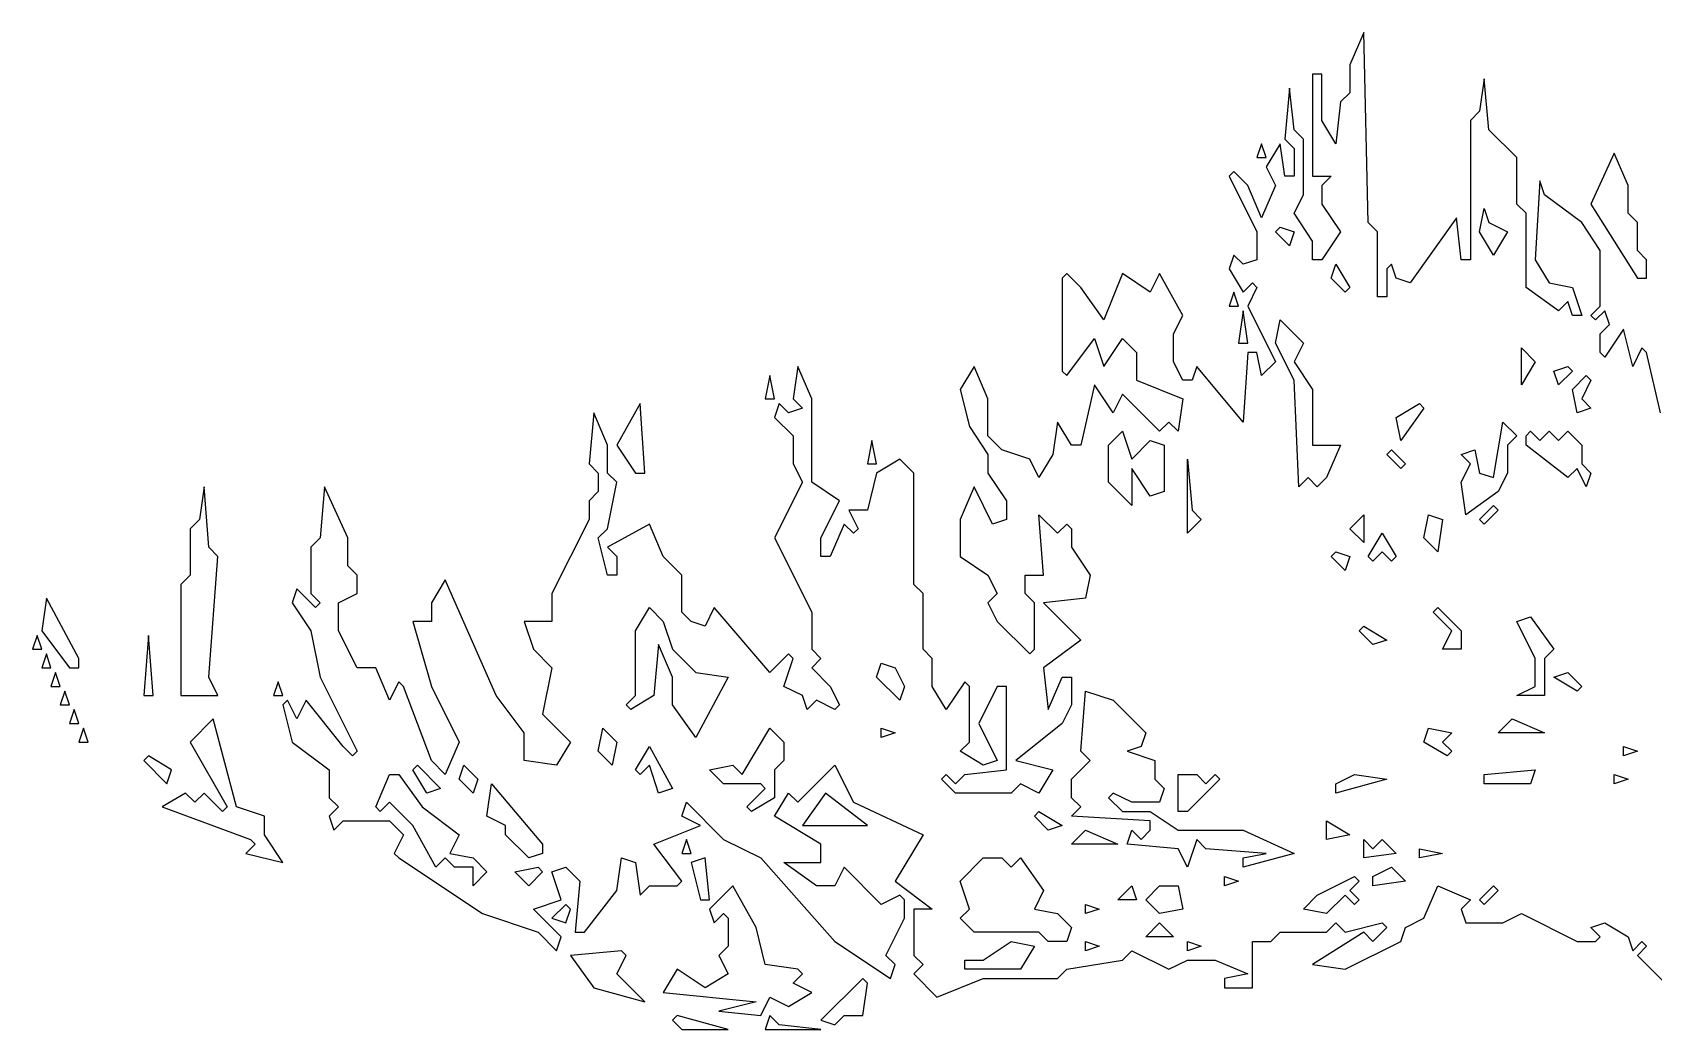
# Model space of a CAD drawing. Header units: millimetres. Extents: x -1921 to 1919, y -2 to 9002.
# Drawn here: x -1921 to -1151, y 5024 to 5497 of the extents above; entities that cross this region are included whole.
import ezdxf

# ---------------------------------------------------------------- set-up
doc = ezdxf.new("R2010")
doc.units = ezdxf.units.MM
doc.layers.add('ALMOND-DRAW-PROFILE', color=7, linetype='Continuous', lineweight=25)

msp = doc.modelspace()

# ---------------------------------------------------------------- linework, layer by layer
at = {"layer": 'ALMOND-DRAW-PROFILE'}
msp.add_lwpolyline([(-1148.13, 5316.78), (-1154.73, 5345.4), (-1156.94, 5347.6), (-1161.34, 5338.8), (-1165.74, 5356.41), (-1174.55, 5343.2), (-1176.75, 5345.4), (-1176.75, 5354.21), (-1172.35, 5358.61), (-1174.55, 5365.22), (-1178.95, 5360.81), (-1181.15, 5363.01), (-1176.75, 5367.42), (-1176.75, 5393.84), (-1185.56, 5407.05), (-1203.17, 5420.25), (-1205.37, 5426.86), (-1207.57, 5389.43), (-1200.97, 5378.42), (-1189.96, 5376.22), (-1185.56, 5363.01), (-1189.96, 5363.01), (-1192.16, 5369.62), (-1196.56, 5365.22), (-1211.97, 5376.22), (-1211.97, 5411.45), (-1216.38, 5415.85), (-1216.38, 5437.87), (-1229.59, 5451.08), (-1231.79, 5475.29), (-1233.99, 5459.88), (-1238.39, 5455.48), (-1238.39, 5389.43), (-1242.8, 5389.43), (-1245, 5409.25), (-1267.01, 5378.42), (-1273.62, 5380.63), (-1275.82, 5387.23), (-1278.02, 5385.03), (-1278.02, 5371.82), (-1282.42, 5371.82), (-1282.42, 5402.64), (-1286.83, 5407.05), (-1289.03, 5497.31), (-1295.63, 5481.9), (-1295.63, 5468.69), (-1300.04, 5464.29), (-1302.24, 5444.47), (-1308.84, 5455.48), (-1308.84, 5477.5), (-1313.25, 5477.5), (-1313.25, 5429.06), (-1304.44, 5429.06), (-1308.84, 5424.66), (-1308.84, 5415.85), (-1300.04, 5402.64), (-1308.84, 5389.43), (-1313.25, 5389.43), (-1313.25, 5398.24), (-1322.05, 5411.45), (-1317.65, 5420.25), (-1317.65, 5446.67), (-1322.05, 5451.08), (-1324.25, 5470.89), (-1326.46, 5446.67), (-1322.05, 5442.27), (-1322.05, 5429.06), (-1326.46, 5429.06), (-1328.66, 5444.47), (-1335.26, 5433.46), (-1330.86, 5424.66), (-1337.46, 5409.25), (-1344.07, 5424.66), (-1350.67, 5431.26), (-1352.88, 5429.06), (-1339.67, 5402.64), (-1339.67, 5389.43), (-1346.27, 5387.23), (-1350.67, 5391.63), (-1352.88, 5385.03), (-1346.27, 5374.02), (-1341.87, 5378.42), (-1339.67, 5376.22), (-1344.07, 5367.42), (-1330.86, 5341), (-1337.46, 5334.39), (-1339.67, 5345.4), (-1344.07, 5345.4), (-1346.27, 5312.38), (-1368.29, 5338.8), (-1370.49, 5332.19), (-1374.89, 5332.19), (-1379.29, 5341), (-1379.29, 5354.21), (-1374.89, 5363.01), (-1385.9, 5382.83), (-1390.3, 5374.02), (-1403.51, 5382.83), (-1412.32, 5360.81), (-1423.33, 5376.22), (-1429.93, 5382.83), (-1432.13, 5380.63), (-1432.13, 5336.59), (-1429.93, 5334.39), (-1416.72, 5352.01), (-1412.32, 5338.8), (-1403.51, 5352.01), (-1396.91, 5345.4), (-1396.91, 5332.19), (-1374.89, 5323.39), (-1377.09, 5307.97), (-1381.5, 5312.38), (-1385.9, 5307.97), (-1403.51, 5325.59), (-1407.91, 5316.78), (-1416.72, 5329.99), (-1423.33, 5301.37), (-1427.73, 5301.37), (-1434.33, 5312.38), (-1436.53, 5296.97), (-1443.14, 5285.96), (-1447.54, 5294.77), (-1460.75, 5299.17), (-1467.36, 5305.77), (-1467.36, 5323.39), (-1473.96, 5338.8), (-1480.57, 5327.79), (-1476.16, 5310.18), (-1467.36, 5296.97), (-1467.36, 5288.16), (-1458.55, 5274.95), (-1458.55, 5266.14), (-1465.15, 5263.94), (-1473.96, 5281.56), (-1480.57, 5266.14), (-1480.57, 5248.53), (-1467.36, 5239.73), (-1462.95, 5230.92), (-1467.36, 5226.52), (-1462.95, 5217.71), (-1447.54, 5202.3), (-1445.34, 5204.5), (-1445.34, 5226.52), (-1449.74, 5230.92), (-1449.74, 5239.73), (-1440.94, 5239.73), (-1443.14, 5268.35), (-1434.33, 5259.54), (-1429.93, 5263.94), (-1427.73, 5261.74), (-1427.73, 5252.94), (-1418.92, 5239.73), (-1421.12, 5228.72), (-1440.94, 5226.52), (-1423.33, 5208.9), (-1440.94, 5195.69), (-1438.74, 5175.88), (-1432.13, 5191.29), (-1427.73, 5191.29), (-1427.73, 5178.08), (-1432.13, 5169.28), (-1454.15, 5151.66), (-1436.53, 5147.26), (-1443.14, 5136.25), (-1451.95, 5140.66), (-1456.35, 5136.25), (-1482.77, 5136.25), (-1489.37, 5142.86), (-1487.17, 5145.06), (-1482.77, 5140.66), (-1478.36, 5145.06), (-1458.55, 5147.26), (-1458.55, 5186.89), (-1462.95, 5186.89), (-1471.76, 5169.28), (-1462.95, 5151.66), (-1469.56, 5149.46), (-1480.57, 5156.07), (-1476.16, 5160.47), (-1476.16, 5186.89), (-1478.36, 5189.09), (-1487.17, 5175.88), (-1493.78, 5186.89), (-1493.78, 5200.1), (-1498.18, 5204.5), (-1498.18, 5230.92), (-1502.58, 5235.32), (-1502.58, 5288.16), (-1509.19, 5294.77), (-1520.19, 5288.16), (-1524.6, 5270.55), (-1533.4, 5270.55), (-1529, 5261.74), (-1531.2, 5259.54), (-1535.6, 5263.94), (-1542.21, 5248.53), (-1546.61, 5248.53), (-1546.61, 5257.34), (-1537.81, 5274.95), (-1551.02, 5283.76), (-1551.02, 5323.39), (-1557.62, 5338.8), (-1559.82, 5323.39), (-1555.42, 5318.98), (-1562.02, 5316.78), (-1566.43, 5321.18), (-1568.63, 5314.58), (-1559.82, 5305.77), (-1559.82, 5292.56), (-1555.42, 5283.76), (-1568.63, 5257.34), (-1551.02, 5222.11), (-1551.02, 5204.5), (-1546.61, 5200.1), (-1551.02, 5195.69), (-1542.21, 5186.89), (-1537.81, 5178.08), (-1540.01, 5175.88), (-1548.81, 5180.28), (-1553.22, 5175.88), (-1555.42, 5182.49), (-1564.23, 5186.89), (-1559.82, 5200.1), (-1562.02, 5202.3), (-1570.83, 5193.49), (-1597.25, 5224.32), (-1601.65, 5215.51), (-1608.26, 5217.71), (-1612.66, 5222.11), (-1612.66, 5239.73), (-1621.47, 5248.53), (-1628.07, 5263.94), (-1647.88, 5252.94), (-1643.48, 5248.53), (-1643.48, 5239.73), (-1647.88, 5239.73), (-1652.29, 5257.34), (-1647.88, 5261.74), (-1643.48, 5283.76), (-1647.88, 5288.16), (-1647.88, 5301.37), (-1654.49, 5316.78), (-1656.69, 5292.56), (-1652.29, 5288.16), (-1652.29, 5279.35), (-1656.69, 5274.95), (-1656.69, 5266.14), (-1674.3, 5230.92), (-1674.3, 5217.71), (-1687.51, 5217.71), (-1683.11, 5204.5), (-1674.3, 5195.69), (-1678.71, 5173.68), (-1665.5, 5160.47), (-1672.1, 5149.46), (-1687.51, 5151.66), (-1687.51, 5164.87), (-1700.72, 5182.49), (-1724.94, 5237.52), (-1731.54, 5226.52), (-1731.54, 5217.71), (-1740.35, 5217.71), (-1731.54, 5186.89), (-1718.33, 5160.47), (-1724.94, 5145.06), (-1731.54, 5151.66), (-1744.75, 5186.89), (-1746.96, 5189.09), (-1751.36, 5180.28), (-1757.96, 5195.69), (-1766.77, 5195.69), (-1775.58, 5213.31), (-1775.58, 5226.52), (-1766.77, 5230.92), (-1766.77, 5239.73), (-1771.17, 5244.13), (-1771.17, 5257.34), (-1782.18, 5281.56), (-1784.38, 5257.34), (-1788.79, 5252.94), (-1788.79, 5230.92), (-1784.38, 5226.52), (-1786.58, 5224.32), (-1795.39, 5233.12), (-1797.59, 5226.52), (-1788.79, 5213.31), (-1784.38, 5191.29), (-1766.77, 5156.07), (-1768.97, 5153.86), (-1773.37, 5158.27), (-1790.99, 5180.28), (-1795.39, 5171.48), (-1799.79, 5180.28), (-1801.99, 5178.08), (-1797.59, 5160.47), (-1779.98, 5147.26), (-1779.98, 5134.05), (-1775.58, 5129.65), (-1779.98, 5125.24), (-1777.78, 5118.64), (-1773.37, 5123.04), (-1751.36, 5123.04), (-1744.75, 5116.44), (-1749.16, 5107.63), (-1746.96, 5105.43), (-1707.33, 5079.01), (-1680.91, 5070.21), (-1672.1, 5061.4), (-1669.9, 5068), (-1683.11, 5081.21), (-1669.9, 5085.62), (-1674.3, 5098.83), (-1667.7, 5101.03), (-1661.09, 5094.42), (-1663.3, 5070.21), (-1658.89, 5070.21), (-1643.48, 5090.02), (-1641.28, 5105.43), (-1634.68, 5103.23), (-1632.47, 5087.82), (-1628.07, 5092.22), (-1614.86, 5092.22), (-1612.66, 5094.42), (-1625.87, 5112.04), (-1603.85, 5120.84), (-1612.66, 5125.24), (-1610.46, 5131.85), (-1592.85, 5114.24), (-1575.23, 5105.43), (-1540.01, 5065.8), (-1513.59, 5048.19), (-1511.39, 5054.79), (-1515.79, 5059.2), (-1506.98, 5076.81), (-1506.98, 5085.62), (-1509.19, 5087.82), (-1517.99, 5083.41), (-1535.6, 5101.03), (-1540.01, 5092.22), (-1548.81, 5092.22), (-1564.23, 5103.23), (-1546.61, 5103.23), (-1546.61, 5112.04), (-1568.63, 5125.24), (-1562.02, 5136.25), (-1557.62, 5131.85), (-1540.01, 5149.46), (-1531.2, 5131.85), (-1498.18, 5116.44), (-1511.39, 5094.42), (-1493.78, 5081.21), (-1502.58, 5081.21), (-1502.58, 5059.2), (-1498.18, 5054.79), (-1502.58, 5050.39), (-1491.57, 5039.38), (-1469.56, 5048.19), (-1434.33, 5048.19), (-1429.93, 5052.59), (-1403.51, 5057), (-1399.11, 5061.4), (-1381.5, 5052.59), (-1372.69, 5057), (-1359.48, 5057), (-1344.07, 5050.39), (-1355.08, 5048.19), (-1355.08, 5043.79), (-1341.87, 5043.79), (-1341.87, 5065.8), (-1333.06, 5065.8), (-1328.66, 5070.21), (-1306.64, 5070.21), (-1302.24, 5074.61), (-1297.84, 5070.21), (-1280.22, 5074.61), (-1278.02, 5072.41), (-1284.63, 5065.8), (-1289.03, 5070.21), (-1313.25, 5054.79), (-1297.84, 5052.59), (-1271.42, 5065.8), (-1269.22, 5072.41), (-1260.41, 5076.81), (-1253.8, 5092.22), (-1238.39, 5085.62), (-1242.8, 5081.21), (-1240.6, 5074.61), (-1222.98, 5074.61), (-1214.18, 5079.01), (-1187.76, 5065.8), (-1178.95, 5065.8), (-1176.75, 5068), (-1181.15, 5072.41), (-1174.55, 5074.61), (-1163.54, 5068), (-1161.34, 5061.4), (-1156.94, 5065.8), (-1154.73, 5063.6), (-1159.14, 5059.2), (-1143.73, 5043.79)], dxfattribs=at)
for points in [[(-1339.67, 5437.87), (-1335.26, 5437.87), (-1337.46, 5444.47)], [(-1159.14, 5380.63), (-1154.73, 5380.63), (-1154.73, 5389.43), (-1159.14, 5393.84), (-1159.14, 5407.05), (-1163.54, 5411.45), (-1163.54, 5424.66), (-1170.15, 5440.07), (-1181.15, 5415.85)], [(-1227.39, 5391.63), (-1233.99, 5402.64), (-1231.79, 5413.65), (-1229.59, 5407.05), (-1220.78, 5402.64)], [(-1324.25, 5396.04), (-1330.86, 5402.64), (-1328.66, 5404.84), (-1322.05, 5402.64)], [(-1297.84, 5374.02), (-1304.44, 5380.63), (-1302.24, 5387.23), (-1295.63, 5376.22)], [(-1352.88, 5367.42), (-1348.47, 5367.42), (-1350.67, 5374.02)], [(-1348.47, 5349.8), (-1344.07, 5349.8), (-1346.27, 5365.22)], [(-1319.85, 5281.56), (-1322.05, 5332.19), (-1330.86, 5349.8), (-1328.66, 5360.81), (-1317.65, 5349.8), (-1322.05, 5341), (-1313.25, 5327.79), (-1313.25, 5301.37), (-1300.04, 5301.37), (-1306.64, 5285.96), (-1311.05, 5281.56), (-1315.45, 5285.96)], [(-1214.18, 5329.99), (-1214.18, 5347.6), (-1207.57, 5341)], [(-1573.03, 5323.39), (-1568.63, 5323.39), (-1570.83, 5334.39)], [(-1196.56, 5329.99), (-1198.77, 5336.59), (-1192.16, 5338.8), (-1189.96, 5336.59)], [(-1187.76, 5316.78), (-1189.96, 5327.79), (-1183.35, 5334.39), (-1181.15, 5332.19), (-1185.56, 5323.39), (-1181.15, 5318.98)], [(-1634.68, 5288.16), (-1630.27, 5288.16), (-1632.47, 5321.18), (-1643.48, 5301.37)], [(-1271.42, 5303.57), (-1273.62, 5314.58), (-1262.61, 5321.18), (-1260.41, 5318.98)], [(-1240.6, 5268.35), (-1242.8, 5283.76), (-1238.39, 5292.56), (-1242.8, 5296.97), (-1236.19, 5299.17), (-1233.99, 5288.16), (-1227.39, 5285.96), (-1222.98, 5312.38), (-1216.38, 5305.77), (-1220.78, 5301.37), (-1220.78, 5288.16), (-1225.18, 5279.35)], [(-1524.6, 5292.56), (-1520.19, 5292.56), (-1522.4, 5303.57)], [(-1399.11, 5272.75), (-1410.12, 5283.76), (-1410.12, 5301.37), (-1403.51, 5307.97), (-1399.11, 5294.77), (-1390.3, 5303.57), (-1383.7, 5301.37), (-1383.7, 5279.35), (-1390.3, 5277.15), (-1399.11, 5290.36)], [(-1183.35, 5281.56), (-1187.76, 5290.36), (-1192.16, 5285.96), (-1211.97, 5301.37), (-1211.97, 5305.77), (-1209.77, 5307.97), (-1205.37, 5303.57), (-1200.97, 5307.97), (-1196.56, 5303.57), (-1192.16, 5307.97), (-1185.56, 5301.37), (-1185.56, 5292.56), (-1181.15, 5288.16)], [(-1372.69, 5259.54), (-1372.69, 5294.77), (-1370.49, 5270.55), (-1366.08, 5266.14)], [(-1271.42, 5290.36), (-1278.02, 5296.97), (-1275.82, 5299.17), (-1269.22, 5292.56)], [(-1850.43, 5182.49), (-1832.82, 5182.49), (-1837.22, 5191.29), (-1832.82, 5248.53), (-1837.22, 5252.94), (-1839.42, 5281.56), (-1841.62, 5266.14), (-1846.03, 5261.74), (-1846.03, 5239.73), (-1850.43, 5235.32)], [(-1231.79, 5263.94), (-1233.99, 5266.14), (-1227.39, 5272.75), (-1225.18, 5270.55)], [(-1289.03, 5255.14), (-1295.63, 5261.74), (-1289.03, 5268.35)], [(-1253.8, 5250.73), (-1260.41, 5257.34), (-1258.21, 5268.35), (-1251.6, 5266.14)], [(-1284.63, 5246.33), (-1286.83, 5248.53), (-1280.22, 5259.54), (-1273.62, 5248.53), (-1275.82, 5246.33), (-1280.22, 5250.73)], [(-1297.84, 5241.93), (-1304.44, 5248.53), (-1302.24, 5250.73), (-1295.63, 5248.53)], [(-1903.27, 5195.69), (-1898.86, 5195.69), (-1898.86, 5200.1), (-1914.27, 5228.72), (-1916.48, 5213.31)], [(-1606.06, 5162.67), (-1617.06, 5178.08), (-1617.06, 5191.29), (-1623.67, 5206.7), (-1625.87, 5182.49), (-1636.88, 5175.88), (-1639.08, 5178.08), (-1634.68, 5182.49), (-1634.68, 5213.31), (-1628.07, 5224.32), (-1621.47, 5217.71), (-1617.06, 5204.5), (-1606.06, 5193.49), (-1590.64, 5191.29)], [(-1251.6, 5204.5), (-1247.2, 5213.31), (-1256.01, 5222.11), (-1253.8, 5224.32), (-1242.8, 5213.31), (-1242.8, 5204.5)], [(-1216.38, 5182.49), (-1207.57, 5186.89), (-1207.57, 5200.1), (-1216.38, 5217.71), (-1209.77, 5219.91), (-1198.77, 5204.5), (-1203.17, 5200.1), (-1203.17, 5182.49)], [(-1920.88, 5204.5), (-1916.48, 5204.5), (-1918.68, 5211.11)], [(-1868.04, 5182.49), (-1863.64, 5182.49), (-1865.84, 5211.11)], [(-1284.63, 5206.7), (-1291.23, 5213.31), (-1289.03, 5215.51), (-1278.02, 5208.9)], [(-1916.48, 5195.69), (-1912.07, 5195.69), (-1914.27, 5202.3)], [(-1509.19, 5180.28), (-1520.19, 5191.29), (-1517.99, 5197.9), (-1511.39, 5195.69), (-1506.98, 5186.89)], [(-1912.07, 5186.89), (-1907.67, 5186.89), (-1909.87, 5193.49)], [(-1806.4, 5182.49), (-1801.99, 5182.49), (-1804.2, 5189.09)], [(-1187.76, 5184.69), (-1198.77, 5191.29), (-1192.16, 5193.49), (-1185.56, 5186.89)], [(-1907.67, 5178.08), (-1903.27, 5178.08), (-1905.47, 5184.69)], [(-1372.69, 5101.03), (-1377.09, 5109.83), (-1401.31, 5112.04), (-1399.11, 5118.64), (-1394.7, 5114.24), (-1390.3, 5118.64), (-1390.3, 5123.04), (-1427.73, 5125.24), (-1423.33, 5129.65), (-1427.73, 5134.05), (-1427.73, 5142.86), (-1418.92, 5151.66), (-1423.33, 5156.07), (-1421.12, 5184.69), (-1407.91, 5180.28), (-1392.5, 5164.87), (-1394.7, 5158.27), (-1401.31, 5156.07), (-1388.1, 5151.66), (-1388.1, 5142.86), (-1383.7, 5138.45), (-1385.9, 5131.85), (-1399.11, 5131.85), (-1407.91, 5136.25), (-1410.12, 5134.05), (-1403.51, 5127.45), (-1390.3, 5127.45), (-1377.09, 5118.64), (-1346.27, 5118.64), (-1322.05, 5107.63), (-1346.27, 5101.03), (-1346.27, 5105.43), (-1335.26, 5107.63), (-1363.88, 5109.83), (-1368.29, 5114.24)], [(-1903.27, 5169.28), (-1898.86, 5169.28), (-1901.06, 5175.88)], [(-1801.99, 5103.23), (-1810.8, 5116.44), (-1810.8, 5125.24), (-1824.01, 5129.65), (-1835.02, 5171.48), (-1846.03, 5160.47), (-1828.41, 5129.65), (-1830.61, 5127.45), (-1839.42, 5136.25), (-1843.82, 5131.85), (-1848.23, 5136.25), (-1859.24, 5129.65), (-1817.41, 5114.24), (-1815.2, 5112.04), (-1819.61, 5107.63)], [(-1225.18, 5164.87), (-1218.58, 5171.48), (-1203.17, 5164.87)], [(-1898.86, 5160.47), (-1894.46, 5160.47), (-1896.66, 5167.07)], [(-1645.68, 5149.46), (-1652.29, 5156.07), (-1650.09, 5167.07), (-1643.48, 5160.47)], [(-1579.64, 5127.45), (-1581.84, 5129.65), (-1573.03, 5138.45), (-1575.23, 5140.66), (-1592.85, 5140.66), (-1599.45, 5147.26), (-1588.44, 5149.46), (-1584.04, 5145.06), (-1570.83, 5167.07), (-1564.23, 5160.47), (-1564.23, 5151.66), (-1568.63, 5147.26), (-1568.63, 5134.05)], [(-1517.99, 5162.67), (-1517.99, 5167.07), (-1511.39, 5164.87)], [(-1249.4, 5153.86), (-1260.41, 5160.47), (-1258.21, 5167.07), (-1247.2, 5164.87), (-1251.6, 5160.47), (-1247.2, 5156.07)], [(-1623.67, 5136.25), (-1628.07, 5149.46), (-1632.47, 5145.06), (-1634.68, 5147.26), (-1628.07, 5158.27), (-1617.06, 5138.45)], [(-1165.74, 5153.86), (-1165.74, 5158.27), (-1159.14, 5156.07)], [(-1857.03, 5140.66), (-1854.83, 5147.26), (-1865.84, 5153.86), (-1868.04, 5151.66)], [(-1733.75, 5136.25), (-1740.35, 5147.26), (-1738.15, 5149.46), (-1727.14, 5138.45)], [(-1711.73, 5136.25), (-1718.33, 5142.86), (-1716.13, 5149.46), (-1709.53, 5142.86)], [(-1711.73, 5092.22), (-1711.73, 5101.03), (-1720.54, 5101.03), (-1724.94, 5105.43), (-1729.34, 5101.03), (-1740.35, 5120.84), (-1751.36, 5131.85), (-1755.76, 5127.45), (-1757.96, 5129.65), (-1751.36, 5145.06), (-1746.96, 5145.06), (-1735.95, 5129.65), (-1718.33, 5116.44), (-1722.74, 5107.63), (-1711.73, 5105.43), (-1705.13, 5098.83)], [(-1685.31, 5105.43), (-1696.32, 5116.44), (-1696.32, 5120.84), (-1705.13, 5125.24), (-1702.92, 5140.66), (-1678.71, 5112.04), (-1678.71, 5107.63)], [(-1377.09, 5127.45), (-1377.09, 5145.06), (-1368.29, 5145.06), (-1363.88, 5140.66), (-1359.48, 5145.06), (-1357.28, 5142.86), (-1372.69, 5127.45)], [(-1302.24, 5136.25), (-1302.24, 5140.66), (-1293.43, 5145.06), (-1278.02, 5142.86)], [(-1231.79, 5140.66), (-1231.79, 5145.06), (-1207.57, 5147.26), (-1209.77, 5140.66)], [(-1170.15, 5140.66), (-1170.15, 5145.06), (-1163.54, 5142.86)], [(-1555.42, 5120.84), (-1524.6, 5120.84), (-1544.41, 5136.25)], [(-1438.74, 5118.64), (-1445.34, 5125.24), (-1443.14, 5127.45), (-1432.13, 5120.84)], [(-1427.73, 5112.04), (-1421.12, 5118.64), (-1405.71, 5112.04)], [(-1306.64, 5114.24), (-1306.64, 5123.04), (-1295.63, 5116.44)], [(-1612.66, 5107.63), (-1608.26, 5107.63), (-1610.46, 5114.24)], [(-1289.03, 5105.43), (-1289.03, 5114.24), (-1284.63, 5109.83), (-1280.22, 5114.24), (-1273.62, 5107.63)], [(-1262.61, 5105.43), (-1262.61, 5109.83), (-1251.6, 5107.63)], [(-1603.85, 5085.62), (-1599.45, 5085.62), (-1601.65, 5105.43), (-1608.26, 5103.23)], [(-1438.74, 5065.8), (-1443.14, 5070.21), (-1473.96, 5070.21), (-1480.57, 5076.81), (-1476.16, 5081.21), (-1480.57, 5094.42), (-1469.56, 5105.43), (-1460.75, 5105.43), (-1456.35, 5101.03), (-1451.95, 5105.43), (-1440.94, 5090.02), (-1445.34, 5081.21), (-1434.33, 5079.01), (-1427.73, 5072.41), (-1429.93, 5065.8)], [(-1685.31, 5092.22), (-1691.92, 5098.83), (-1680.91, 5101.03), (-1678.71, 5098.83)], [(-1355.08, 5092.22), (-1355.08, 5096.62), (-1348.47, 5094.42)], [(-1317.65, 5081.21), (-1311.05, 5087.82), (-1293.43, 5096.62), (-1291.23, 5094.42), (-1295.63, 5090.02), (-1291.23, 5085.62), (-1293.43, 5083.41), (-1297.84, 5087.82), (-1306.64, 5079.01)], [(-1284.63, 5092.22), (-1284.63, 5096.62), (-1275.82, 5101.03), (-1269.22, 5094.42)], [(-1595.05, 5032.78), (-1575.23, 5030.58), (-1570.83, 5039.38), (-1562.02, 5034.98), (-1551.02, 5041.59), (-1559.82, 5045.99), (-1555.42, 5050.39), (-1557.62, 5052.59), (-1573.03, 5054.79), (-1577.43, 5072.41), (-1588.44, 5092.22), (-1599.45, 5081.21), (-1597.25, 5074.61), (-1592.85, 5079.01), (-1590.64, 5076.81), (-1590.64, 5063.6), (-1595.05, 5059.2), (-1590.64, 5050.39), (-1601.65, 5043.79), (-1614.86, 5052.59), (-1621.47, 5041.59), (-1577.43, 5037.18)], [(-1405.71, 5085.62), (-1399.11, 5092.22), (-1396.91, 5085.62)], [(-1385.9, 5079.01), (-1392.5, 5085.62), (-1385.9, 5092.22), (-1377.09, 5092.22), (-1374.89, 5081.21)], [(-1231.79, 5083.41), (-1233.99, 5085.62), (-1227.39, 5092.22), (-1225.18, 5090.02)], [(-1674.3, 5076.81), (-1667.7, 5074.61), (-1665.5, 5081.21), (-1667.7, 5083.41)], [(-1421.12, 5079.01), (-1421.12, 5083.41), (-1414.52, 5081.21)], [(-1392.5, 5068), (-1385.9, 5074.61), (-1379.29, 5068)], [(-1478.36, 5052.59), (-1478.36, 5057), (-1469.56, 5057), (-1456.35, 5065.8), (-1445.34, 5063.6), (-1451.95, 5052.59)], [(-1421.12, 5061.4), (-1421.12, 5065.8), (-1414.52, 5063.6)], [(-1372.69, 5061.4), (-1372.69, 5065.8), (-1366.08, 5063.6)], [(-1630.27, 5037.18), (-1643.48, 5050.39), (-1639.08, 5059.2), (-1641.28, 5061.4), (-1665.5, 5059.2), (-1654.49, 5043.79)], [(-1546.61, 5028.38), (-1540.01, 5026.17), (-1535.6, 5030.58), (-1526.8, 5030.58), (-1524.6, 5045.99), (-1526.8, 5048.19)], [(-1612.66, 5023.97), (-1590.64, 5023.97), (-1614.86, 5030.58), (-1617.06, 5028.38)], [(-1573.03, 5023.97), (-1546.61, 5023.97), (-1566.43, 5026.17), (-1570.83, 5030.58)]]:
    msp.add_lwpolyline(points, close=True, dxfattribs=at)

doc.saveas('drawing.dxf')
